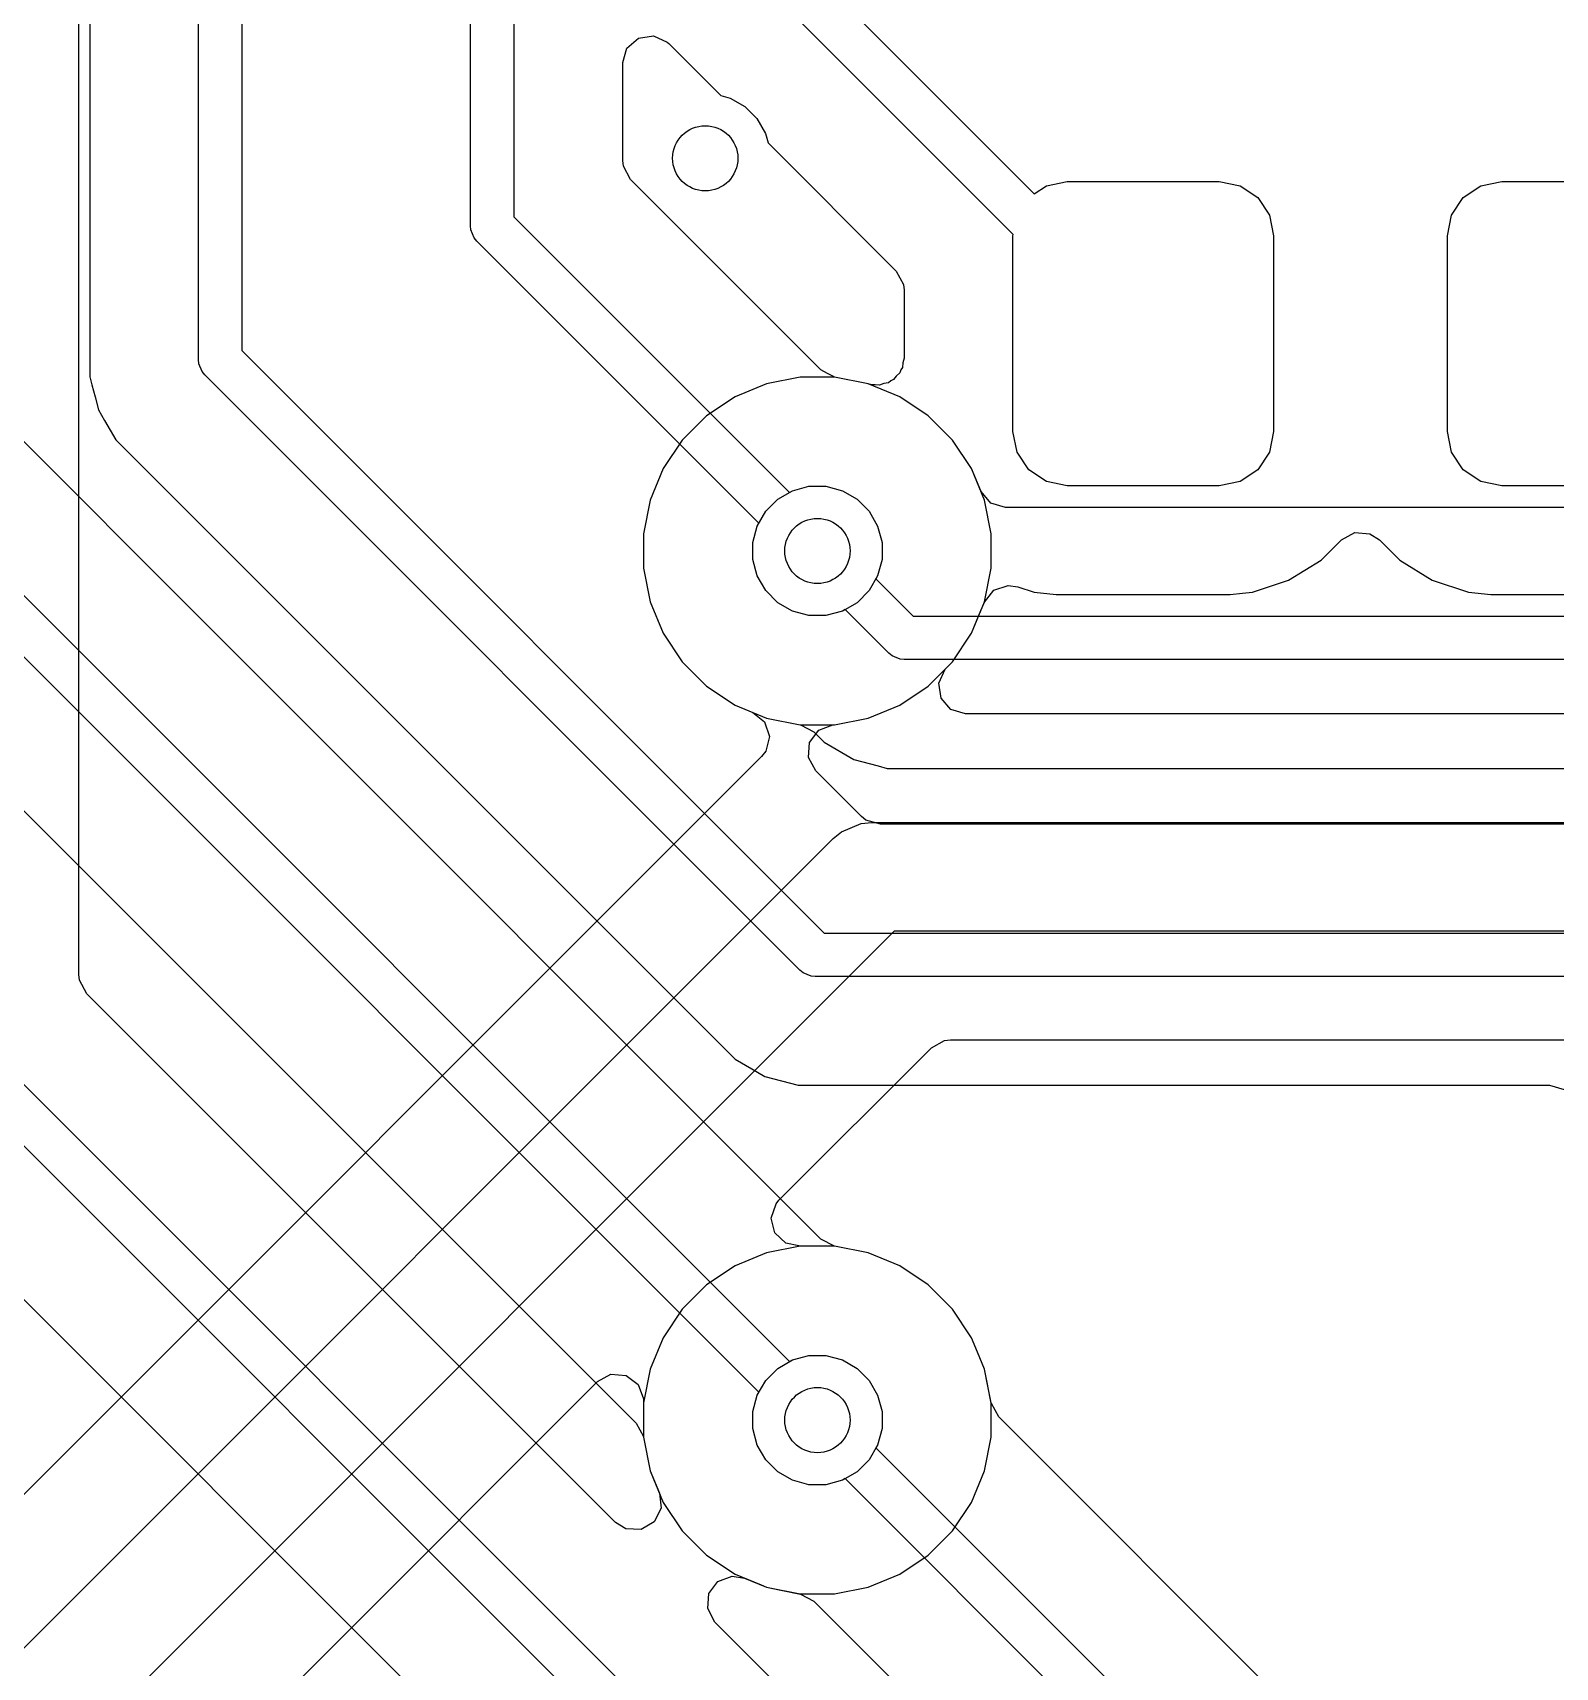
# Model space of a CAD drawing. Header units: inches. Extents: x 6.57 to 9.79, y -8.72 to -3.17.
# Drawn here: x 8.0074 to 8.2833, y -7.9582 to -7.662 of the extents above; entities that cross this region are included whole.
import ezdxf

# ---------------------------------------------------------------- set-up
doc = ezdxf.new("R2010")
doc.units = ezdxf.units.IN
doc.header["$MEASUREMENT"] = 0
doc.layers.add('B.Cu', color=153, linetype='CONTINUOUS', true_color=0x4d7fc4)

msp = doc.modelspace()

# ---------------------------------------------------------------- linework, layer by layer
at = {"layer": 'B.Cu', "linetype": 'CONTINUOUS'}
for p, q in [((8.09462, -7.5492), (8.09462, -7.69291)), ((8.08675, -7.69291), (8.08675, -7.55083)), ((8.03743, -7.72124), (8.03743, -7.63306)), ((8.04531, -7.63306), (8.04531, -7.7196)), ((8.14531, -7.64761), (8.1889, -7.69121)), ((7.8937, -7.65191), (8.14456, -7.90278)), ((8.01773, -7.6505), (8.01773, -7.71782)), ((8.1851, -7.69854), (8.13859, -7.65203)), ((8.139, -7.90834), (7.88698, -7.65633)), ((8.01577, -7.83267), (8.01577, -7.65419)), ((8.11432, -7.66742), (8.1151, -7.66478)), ((8.1151, -7.66478), (8.11718, -7.66298)), ((8.11718, -7.66298), (8.1199, -7.66259)), ((8.1199, -7.66259), (8.1224, -7.66373)), ((8.1224, -7.66373), (8.12266, -7.66397)), ((8.12266, -7.66397), (8.12713, -7.66844)), ((8.11432, -7.68517), (8.11432, -7.66742)), ((8.12713, -7.66844), (8.12713, -7.66844)), ((8.12713, -7.66844), (8.13208, -7.67339)), ((7.87553, -7.67274), (8.11675, -7.91396)), ((8.13208, -7.67339), (8.13381, -7.67385)), ((8.13381, -7.67385), (8.13648, -7.67539)), ((8.13648, -7.67539), (8.13866, -7.67757)), ((8.13866, -7.67757), (8.1402, -7.68024)), ((8.1402, -7.68024), (8.14067, -7.68198)), ((8.14067, -7.68198), (8.1639, -7.70521)), ((8.11444, -7.68621), (8.11432, -7.68517)), ((8.11575, -7.68862), (8.11444, -7.68621)), ((8.15018, -7.72305), (8.11575, -7.68862)), ((8.19112, -7.68973), (8.19488, -7.68898)), ((8.19488, -7.68898), (8.22244, -7.68898)), ((8.22244, -7.68898), (8.22621, -7.68973)), ((8.26986, -7.68973), (8.27362, -7.68898)), ((8.27362, -7.68898), (8.30118, -7.68898)), ((8.04049, -7.77083), (7.95925, -7.68959)), ((8.1889, -7.69121), (8.19112, -7.68973)), ((8.22621, -7.68973), (8.2294, -7.69186)), ((8.2294, -7.69186), (8.23153, -7.69505)), ((8.26453, -7.69505), (8.26666, -7.69186)), ((8.26666, -7.69186), (8.26986, -7.68973)), ((8.08675, -7.69698), (8.08675, -7.69291)), ((8.09462, -7.69291), (8.09462, -7.69535)), ((8.08682, -7.69775), (8.08675, -7.69698)), ((8.08741, -7.69917), (8.08682, -7.69775)), ((8.09462, -7.69535), (8.14456, -7.7453)), ((8.23153, -7.69505), (8.23228, -7.69882)), ((8.26378, -7.69882), (8.26453, -7.69505)), ((8.0879, -7.69977), (8.08741, -7.69917)), ((8.139, -7.75086), (8.0879, -7.69977)), ((8.18504, -7.69882), (8.1851, -7.69854)), ((8.18504, -7.73425), (8.18504, -7.69882)), ((8.23228, -7.69882), (8.23228, -7.73425)), ((8.26378, -7.73425), (8.26378, -7.69882)), ((8.1639, -7.70521), (8.16522, -7.70763)), ((8.16522, -7.70763), (8.16533, -7.70867)), ((8.16533, -7.70867), (8.16533, -7.721)), ((8.01773, -7.71782), (8.01773, -7.71782)), ((8.01773, -7.71782), (8.01773, -7.72435)), ((8.03751, -7.722), (8.03743, -7.72124)), ((8.04531, -7.7196), (8.15085, -7.82515)), ((8.16533, -7.721), (8.16509, -7.72184)), ((8.01773, -7.72435), (8.01773, -7.72435)), ((8.01773, -7.72435), (8.01813, -7.72583)), ((8.0381, -7.72342), (8.03751, -7.722)), ((8.03859, -7.72402), (8.0381, -7.72342)), ((8.14644, -7.83187), (8.03859, -7.72402)), ((8.1465, -7.72439), (8.14041, -7.7256)), ((8.1465, -7.72439), (8.14041, -7.7256)), ((8.1465, -7.72439), (8.14041, -7.7256)), ((8.15271, -7.72439), (8.1465, -7.72439)), ((8.1465, -7.72439), (8.1465, -7.72439)), ((8.15271, -7.72439), (8.1465, -7.72439)), ((8.1465, -7.72439), (8.1465, -7.72439)), ((8.15271, -7.72439), (8.1465, -7.72439)), ((8.1465, -7.72439), (8.1465, -7.72439)), ((8.15022, -7.72309), (8.15018, -7.72305)), ((8.15025, -7.72311), (8.15022, -7.72309)), ((8.15022, -7.72309), (8.15022, -7.72309)), ((8.15022, -7.72309), (8.15022, -7.72309)), ((8.15145, -7.72374), (8.15025, -7.72311)), ((8.15265, -7.72438), (8.15145, -7.72374)), ((8.15271, -7.72439), (8.15265, -7.72438)), ((8.1588, -7.7256), (8.15271, -7.72439)), ((8.15271, -7.72439), (8.15271, -7.72439)), ((8.1588, -7.7256), (8.15271, -7.72439)), ((8.15271, -7.72439), (8.15271, -7.72439)), ((8.1588, -7.7256), (8.15271, -7.72439)), ((8.15271, -7.72439), (8.15271, -7.72439)), ((8.1588, -7.7256), (8.15271, -7.72439)), ((8.15271, -7.72439), (8.15271, -7.72439)), ((8.1639, -7.72422), (8.16341, -7.72487)), ((8.16456, -7.72364), (8.1639, -7.72422)), ((8.16472, -7.72309), (8.16456, -7.72364)), ((8.16504, -7.72265), (8.16472, -7.72309)), ((8.16509, -7.72184), (8.16504, -7.72265)), ((8.01813, -7.72583), (8.0187, -7.72798)), ((8.14041, -7.7256), (8.13468, -7.72798)), ((8.14041, -7.7256), (8.13468, -7.72798)), ((8.14041, -7.7256), (8.13468, -7.72798)), ((8.14041, -7.7256), (8.14041, -7.7256)), ((8.14041, -7.7256), (8.14041, -7.7256)), ((8.14041, -7.7256), (8.14041, -7.7256)), ((8.15901, -7.72569), (8.1588, -7.7256)), ((8.16453, -7.72798), (8.1588, -7.7256)), ((8.1588, -7.7256), (8.1588, -7.7256)), ((8.16453, -7.72798), (8.1588, -7.7256)), ((8.1588, -7.7256), (8.1588, -7.7256)), ((8.16453, -7.72798), (8.1588, -7.7256)), ((8.1588, -7.7256), (8.1588, -7.7256)), ((8.15947, -7.72578), (8.15901, -7.72569)), ((8.15976, -7.72583), (8.15947, -7.72578)), ((8.1601, -7.72578), (8.15976, -7.72583)), ((8.16085, -7.72586), (8.1601, -7.72578)), ((8.16162, -7.72557), (8.16085, -7.72586)), ((8.16248, -7.72544), (8.16162, -7.72557)), ((8.16291, -7.72507), (8.16248, -7.72544)), ((8.16341, -7.72487), (8.16291, -7.72507)), ((8.0187, -7.72798), (8.01934, -7.73036)), ((8.01934, -7.73036), (8.01934, -7.73036)), ((8.01934, -7.73036), (8.02044, -7.73226)), ((8.13468, -7.72798), (8.12952, -7.73143)), ((8.13468, -7.72798), (8.12952, -7.73143)), ((8.13468, -7.72798), (8.12952, -7.73143)), ((8.13468, -7.72798), (8.13468, -7.72798)), ((8.13468, -7.72798), (8.13468, -7.72798)), ((8.13468, -7.72798), (8.13468, -7.72798)), ((8.1697, -7.73143), (8.16453, -7.72798)), ((8.16453, -7.72798), (8.16453, -7.72798)), ((8.1697, -7.73143), (8.16453, -7.72798)), ((8.16453, -7.72798), (8.16453, -7.72798)), ((8.1697, -7.73143), (8.16453, -7.72798)), ((8.16453, -7.72798), (8.16453, -7.72798)), ((8.02044, -7.73226), (8.02044, -7.73226)), ((8.02044, -7.73226), (8.02245, -7.73575)), ((8.12952, -7.73143), (8.12513, -7.73582)), ((8.12952, -7.73143), (8.12513, -7.73582)), ((8.12952, -7.73143), (8.12513, -7.73582)), ((8.12952, -7.73143), (8.12952, -7.73143)), ((8.12952, -7.73143), (8.12952, -7.73143)), ((8.12952, -7.73143), (8.12952, -7.73143)), ((8.17409, -7.73582), (8.1697, -7.73143)), ((8.1697, -7.73143), (8.1697, -7.73143)), ((8.17409, -7.73582), (8.1697, -7.73143)), ((8.1697, -7.73143), (8.1697, -7.73143)), ((8.17409, -7.73582), (8.1697, -7.73143)), ((8.1697, -7.73143), (8.1697, -7.73143)), ((8.02245, -7.73575), (8.02245, -7.73575)), ((8.02245, -7.73575), (8.02713, -7.74043)), ((8.12513, -7.73582), (8.12168, -7.74098)), ((8.12513, -7.73582), (8.12168, -7.74098)), ((8.12513, -7.73582), (8.12168, -7.74098)), ((8.12513, -7.73582), (8.12513, -7.73582)), ((8.12513, -7.73582), (8.12513, -7.73582)), ((8.12513, -7.73582), (8.12513, -7.73582)), ((8.17754, -7.74098), (8.17409, -7.73582)), ((8.17409, -7.73582), (8.17409, -7.73582)), ((8.17754, -7.74098), (8.17409, -7.73582)), ((8.17409, -7.73582), (8.17409, -7.73582)), ((8.17754, -7.74098), (8.17409, -7.73582)), ((8.17409, -7.73582), (8.17409, -7.73582)), ((8.18579, -7.73802), (8.18504, -7.73425)), ((8.23228, -7.73425), (8.23153, -7.73802)), ((8.26453, -7.73802), (8.26378, -7.73425)), ((8.18792, -7.74121), (8.18579, -7.73802)), ((8.23153, -7.73802), (8.2294, -7.74121)), ((8.26666, -7.74121), (8.26453, -7.73802)), ((8.02713, -7.74043), (8.02713, -7.74043)), ((8.02713, -7.74043), (8.13013, -7.84343)), ((8.12168, -7.74098), (8.1193, -7.74671)), ((8.12168, -7.74098), (8.1193, -7.74671)), ((8.12168, -7.74098), (8.1193, -7.74671)), ((8.12168, -7.74098), (8.12168, -7.74098)), ((8.12168, -7.74098), (8.12168, -7.74098)), ((8.12168, -7.74098), (8.12168, -7.74098)), ((8.17991, -7.74671), (8.17754, -7.74098)), ((8.17754, -7.74098), (8.17754, -7.74098)), ((8.17991, -7.74671), (8.17754, -7.74098)), ((8.17754, -7.74098), (8.17754, -7.74098)), ((8.1792, -7.745), (8.17754, -7.74098)), ((8.17754, -7.74098), (8.17754, -7.74098)), ((8.19112, -7.74335), (8.18792, -7.74121)), ((8.2294, -7.74121), (8.22621, -7.74335)), ((8.26986, -7.74335), (8.26666, -7.74121)), ((8.14242, -7.74654), (8.14509, -7.74499)), ((8.14242, -7.74654), (8.14509, -7.74499)), ((8.14242, -7.74654), (8.14509, -7.74499)), ((8.14456, -7.7453), (8.14509, -7.74499)), ((8.14509, -7.74499), (8.14806, -7.7442)), ((8.14509, -7.74499), (8.14806, -7.7442)), ((8.14509, -7.74499), (8.14806, -7.7442)), ((8.14509, -7.74499), (8.14806, -7.7442)), ((8.14806, -7.7442), (8.15115, -7.7442)), ((8.14806, -7.7442), (8.15115, -7.7442)), ((8.14806, -7.7442), (8.15115, -7.7442)), ((8.14806, -7.7442), (8.15115, -7.7442)), ((8.15115, -7.7442), (8.15413, -7.74499)), ((8.15115, -7.7442), (8.15413, -7.74499)), ((8.15115, -7.7442), (8.15413, -7.74499)), ((8.15115, -7.7442), (8.15413, -7.74499)), ((8.15413, -7.74499), (8.1568, -7.74654)), ((8.15413, -7.74499), (8.1568, -7.74654)), ((8.15413, -7.74499), (8.1568, -7.74654)), ((8.15413, -7.74499), (8.1568, -7.74654)), ((8.17927, -7.74516), (8.1792, -7.745)), ((8.18107, -7.74724), (8.17927, -7.74516)), ((8.19488, -7.74409), (8.19112, -7.74335)), ((8.22244, -7.74409), (8.19488, -7.74409)), ((8.22621, -7.74335), (8.22244, -7.74409)), ((8.27362, -7.74409), (8.26986, -7.74335)), ((8.30118, -7.74409), (8.27362, -7.74409)), ((8.1193, -7.74671), (8.11809, -7.7528)), ((8.1193, -7.74671), (8.11809, -7.7528)), ((8.1193, -7.74671), (8.11809, -7.7528)), ((8.1193, -7.74671), (8.1193, -7.74671)), ((8.1193, -7.74671), (8.1193, -7.74671)), ((8.1193, -7.74671), (8.1193, -7.74671)), ((8.14024, -7.74872), (8.14242, -7.74654)), ((8.14024, -7.74872), (8.14242, -7.74654)), ((8.14024, -7.74872), (8.14242, -7.74654)), ((8.1568, -7.74654), (8.15898, -7.74872)), ((8.1568, -7.74654), (8.15898, -7.74872)), ((8.1568, -7.74654), (8.15898, -7.74872)), ((8.1568, -7.74654), (8.15898, -7.74872)), ((8.18112, -7.7528), (8.17991, -7.74671)), ((8.17991, -7.74671), (8.17991, -7.74671)), ((8.17991, -7.74671), (8.17991, -7.74671)), ((8.18112, -7.7528), (8.17991, -7.74671)), ((8.17991, -7.74671), (8.17991, -7.74671)), ((8.17991, -7.74671), (8.17991, -7.74671)), ((8.18371, -7.74801), (8.18107, -7.74724)), ((8.30289, -7.74801), (8.18371, -7.74801)), ((8.13869, -7.75139), (8.14024, -7.74872)), ((8.13869, -7.75139), (8.14024, -7.74872)), ((8.13869, -7.75139), (8.14024, -7.74872)), ((8.13869, -7.75139), (8.139, -7.75086)), ((8.15898, -7.74872), (8.16052, -7.75139)), ((8.15898, -7.74872), (8.16052, -7.75139)), ((8.15898, -7.74872), (8.16052, -7.75139)), ((8.15898, -7.74872), (8.16052, -7.75139)), ((8.11809, -7.7528), (8.11809, -7.75901)), ((8.11809, -7.7528), (8.11809, -7.75901)), ((8.11809, -7.7528), (8.11809, -7.75901)), ((8.1379, -7.75436), (8.13869, -7.75139)), ((8.1379, -7.75436), (8.13869, -7.75139)), ((8.1379, -7.75436), (8.13869, -7.75139)), ((8.1379, -7.75436), (8.13869, -7.75139)), ((8.16052, -7.75139), (8.16132, -7.75436)), ((8.16052, -7.75139), (8.16132, -7.75436)), ((8.16052, -7.75139), (8.16132, -7.75436)), ((8.16052, -7.75139), (8.16132, -7.75436)), ((8.18112, -7.75901), (8.18112, -7.7528)), ((8.18112, -7.7528), (8.18112, -7.7528)), ((8.18112, -7.7528), (8.18112, -7.7528)), ((8.18112, -7.75901), (8.18112, -7.7528)), ((8.18112, -7.7528), (8.18112, -7.7528)), ((8.18112, -7.7528), (8.18112, -7.7528)), ((8.24089, -7.75759), (8.24458, -7.7539)), ((8.24458, -7.7539), (8.24699, -7.75258)), ((8.24699, -7.75258), (8.24974, -7.75278)), ((8.24974, -7.75278), (8.25148, -7.7539)), ((8.25148, -7.7539), (8.25517, -7.75759)), ((8.1379, -7.75745), (8.1379, -7.75436)), ((8.1379, -7.75745), (8.1379, -7.75436)), ((8.1379, -7.75745), (8.1379, -7.75436)), ((8.1379, -7.75745), (8.1379, -7.75436)), ((8.16132, -7.75436), (8.16132, -7.75745)), ((8.16132, -7.75436), (8.16132, -7.75745)), ((8.16132, -7.75436), (8.16132, -7.75745)), ((8.16132, -7.75436), (8.16132, -7.75745)), ((8.11809, -7.75901), (8.1193, -7.7651)), ((8.11809, -7.75901), (8.1193, -7.7651)), ((8.11809, -7.75901), (8.1193, -7.7651)), ((8.13869, -7.76043), (8.1379, -7.75745)), ((8.13869, -7.76043), (8.1379, -7.75745)), ((8.13869, -7.76043), (8.1379, -7.75745)), ((8.13869, -7.76043), (8.1379, -7.75745)), ((8.16132, -7.75745), (8.16052, -7.76043)), ((8.16132, -7.75745), (8.16052, -7.76043)), ((8.16132, -7.75745), (8.16052, -7.76043)), ((8.16132, -7.75745), (8.16052, -7.76043)), ((8.17991, -7.7651), (8.18112, -7.75901)), ((8.17991, -7.7651), (8.18112, -7.75901)), ((8.23501, -7.76121), (8.24089, -7.75759)), ((8.25517, -7.75759), (8.26105, -7.76121)), ((8.14024, -7.7631), (8.13869, -7.76043)), ((8.14024, -7.7631), (8.13869, -7.76043)), ((8.14024, -7.7631), (8.13869, -7.76043)), ((8.14024, -7.7631), (8.13869, -7.76043)), ((8.16052, -7.76043), (8.15898, -7.7631)), ((8.16052, -7.76043), (8.15898, -7.7631)), ((8.16052, -7.76043), (8.15898, -7.7631)), ((8.16052, -7.76043), (8.16022, -7.76095)), ((8.16022, -7.76095), (8.16699, -7.76772)), ((8.17988, -7.76518), (8.1816, -7.76303)), ((8.1816, -7.76303), (8.18421, -7.76217)), ((8.18421, -7.76217), (8.18592, -7.76241)), ((8.18592, -7.76241), (8.18887, -7.76339)), ((8.22846, -7.76339), (8.23501, -7.76121)), ((8.26105, -7.76121), (8.26761, -7.76339)), ((8.1193, -7.7651), (8.1193, -7.7651)), ((8.1193, -7.7651), (8.12168, -7.77083)), ((8.1193, -7.7651), (8.1193, -7.7651)), ((8.1193, -7.7651), (8.12168, -7.77083)), ((8.1193, -7.7651), (8.1193, -7.7651)), ((8.1193, -7.7651), (8.12168, -7.77083)), ((8.14242, -7.76528), (8.14024, -7.7631)), ((8.14242, -7.76528), (8.14024, -7.7631)), ((8.14242, -7.76528), (8.14024, -7.7631)), ((8.14242, -7.76528), (8.14024, -7.7631)), ((8.14509, -7.76682), (8.14242, -7.76528)), ((8.14509, -7.76682), (8.14242, -7.76528)), ((8.14509, -7.76682), (8.14242, -7.76528)), ((8.14509, -7.76682), (8.14242, -7.76528)), ((8.1568, -7.76528), (8.15413, -7.76682)), ((8.1568, -7.76528), (8.15413, -7.76682)), ((8.1568, -7.76528), (8.15413, -7.76682)), ((8.15898, -7.7631), (8.1568, -7.76528)), ((8.15898, -7.7631), (8.1568, -7.76528)), ((8.15898, -7.7631), (8.1568, -7.76528)), ((8.17754, -7.77083), (8.17991, -7.7651)), ((8.17754, -7.77083), (8.17991, -7.7651)), ((8.17925, -7.7667), (8.17988, -7.76518)), ((8.18887, -7.76339), (8.19291, -7.7638)), ((8.19291, -7.7638), (8.22441, -7.7638)), ((8.22441, -7.7638), (8.22663, -7.76357)), ((8.22441, -7.7638), (8.22441, -7.7638)), ((8.22441, -7.7638), (8.22441, -7.7638)), ((8.22663, -7.76357), (8.22846, -7.76339)), ((8.26761, -7.76339), (8.27165, -7.7638)), ((8.27165, -7.7638), (8.30315, -7.7638)), ((8.14806, -7.76762), (8.14509, -7.76682)), ((8.14806, -7.76762), (8.14509, -7.76682)), ((8.14806, -7.76762), (8.14509, -7.76682)), ((8.14806, -7.76762), (8.14509, -7.76682)), ((8.15115, -7.76762), (8.14806, -7.76762)), ((8.15115, -7.76762), (8.14806, -7.76762)), ((8.15115, -7.76762), (8.14806, -7.76762)), ((8.15115, -7.76762), (8.14806, -7.76762)), ((8.15413, -7.76682), (8.15115, -7.76762)), ((8.15413, -7.76682), (8.15115, -7.76762)), ((8.15413, -7.76682), (8.15115, -7.76762)), ((8.15413, -7.76682), (8.15115, -7.76762)), ((8.15465, -7.76652), (8.15413, -7.76682)), ((8.16257, -7.77444), (8.15465, -7.76652)), ((8.16699, -7.76772), (8.3063, -7.76772)), ((8.17754, -7.77083), (8.17925, -7.7667)), ((8.15018, -7.88053), (8.04049, -7.77083)), ((8.12168, -7.77083), (8.12168, -7.77083)), ((8.12168, -7.77083), (8.12513, -7.776)), ((8.12168, -7.77083), (8.12168, -7.77083)), ((8.12168, -7.77083), (8.12513, -7.776)), ((8.12168, -7.77083), (8.12168, -7.77083)), ((8.12168, -7.77083), (8.12513, -7.776)), ((8.17409, -7.776), (8.17754, -7.77083)), ((8.17409, -7.776), (8.17754, -7.77083)), ((8.17409, -7.776), (8.17754, -7.77083)), ((8.17754, -7.77083), (8.17754, -7.77083)), ((8.17754, -7.77083), (8.17754, -7.77083)), ((8.16317, -7.77493), (8.16257, -7.77444)), ((8.12513, -7.776), (8.12513, -7.776)), ((8.12513, -7.776), (8.12952, -7.78039)), ((8.12513, -7.776), (8.12513, -7.776)), ((8.12513, -7.776), (8.12952, -7.78039)), ((8.12513, -7.776), (8.12513, -7.776)), ((8.12513, -7.776), (8.12952, -7.78039)), ((8.16358, -7.7751), (8.16317, -7.77493)), ((8.16459, -7.77551), (8.16358, -7.7751)), ((8.16535, -7.77559), (8.16459, -7.77551)), ((8.30467, -7.77559), (8.16535, -7.77559)), ((8.1697, -7.78039), (8.17409, -7.776)), ((8.1697, -7.78039), (8.17409, -7.776)), ((8.17162, -7.77984), (8.17276, -7.77733)), ((8.17276, -7.77733), (8.173, -7.77708)), ((8.173, -7.77708), (8.17409, -7.776)), ((8.17409, -7.776), (8.17409, -7.776)), ((8.12952, -7.78039), (8.12952, -7.78039)), ((8.12952, -7.78039), (8.13468, -7.78383)), ((8.12952, -7.78039), (8.12952, -7.78039)), ((8.12952, -7.78039), (8.13468, -7.78383)), ((8.12952, -7.78039), (8.12952, -7.78039)), ((8.12952, -7.78039), (8.13468, -7.78383)), ((8.16453, -7.78383), (8.1697, -7.78039)), ((8.16453, -7.78383), (8.1697, -7.78039)), ((8.17201, -7.78256), (8.17162, -7.77984)), ((8.17382, -7.78464), (8.17201, -7.78256)), ((8.13468, -7.78383), (8.13468, -7.78383)), ((8.13468, -7.78383), (8.14041, -7.78621)), ((8.13468, -7.78383), (8.13468, -7.78383)), ((8.13468, -7.78383), (8.13791, -7.78517)), ((8.13468, -7.78383), (8.13468, -7.78383)), ((8.13468, -7.78383), (8.14041, -7.78621)), ((8.13791, -7.78517), (8.14005, -7.7869)), ((8.14041, -7.78621), (8.14041, -7.78621)), ((8.14041, -7.78621), (8.1465, -7.78742)), ((8.14041, -7.78621), (8.14041, -7.78621)), ((8.14041, -7.78621), (8.1465, -7.78742)), ((8.15271, -7.78742), (8.1588, -7.78621)), ((8.15271, -7.78742), (8.1588, -7.78621)), ((8.1588, -7.78621), (8.16453, -7.78383)), ((8.1588, -7.78621), (8.16453, -7.78383)), ((8.17645, -7.78541), (8.17382, -7.78464)), ((9.1101, -7.78541), (8.17645, -7.78541)), ((8.14005, -7.7869), (8.14092, -7.78951)), ((8.14092, -7.78951), (8.14024, -7.79217)), ((8.1465, -7.78742), (8.1465, -7.78742)), ((8.1465, -7.78742), (8.1465, -7.78742)), ((8.1465, -7.78742), (8.15271, -7.78742)), ((8.1465, -7.78742), (8.14653, -7.78743)), ((8.14653, -7.78743), (8.14897, -7.7887)), ((8.1482, -7.7906), (8.14985, -7.78839)), ((8.14897, -7.7887), (8.14903, -7.78876)), ((8.14903, -7.78876), (8.15084, -7.79057)), ((8.14985, -7.78839), (8.15243, -7.78743)), ((8.15243, -7.78743), (8.15267, -7.78742)), ((8.15267, -7.78742), (8.15271, -7.78742)), ((8.15271, -7.78742), (8.15271, -7.78742)), ((8.15271, -7.78742), (8.15271, -7.78742)), ((8.14024, -7.79217), (8.13949, -7.79313)), ((8.14801, -7.79334), (8.1482, -7.7906)), ((8.15084, -7.79057), (8.15084, -7.79057)), ((8.15084, -7.79057), (8.15084, -7.79057)), ((8.15084, -7.79057), (8.15623, -7.79368)), ((8.13949, -7.79313), (7.89113, -8.04149)), ((8.14932, -7.79576), (8.14801, -7.79334)), ((8.15623, -7.79368), (8.15623, -7.79368)), ((8.15623, -7.79368), (8.16063, -7.79486)), ((8.16063, -7.79486), (8.16224, -7.7953)), ((8.16224, -7.7953), (8.16224, -7.7953)), ((8.16224, -7.7953), (8.29448, -7.7953)), ((8.15758, -7.80401), (8.14932, -7.79576)), ((8.1584, -7.80467), (8.15758, -7.80401)), ((8.15249, -7.808), (8.15398, -7.80678)), ((8.15398, -7.80678), (8.15753, -7.80531)), ((8.15398, -7.80678), (8.15398, -7.80678)), ((8.15753, -7.80531), (8.15945, -7.80512)), ((8.16104, -7.80544), (8.1584, -7.80467)), ((8.15945, -7.80512), (9.12028, -7.80512)), ((8.51465, -7.80544), (8.16104, -7.80544)), ((7.90109, -8.0594), (8.15249, -7.808)), ((8.16353, -7.8248), (7.91501, -8.07332)), ((8.15085, -7.82515), (8.51806, -7.82515)), ((9.12436, -7.8248), (8.16353, -7.8248)), ((8.01588, -7.83371), (8.01577, -7.83267)), ((8.0172, -7.83613), (8.01588, -7.83371)), ((8.14703, -7.83236), (8.14644, -7.83187)), ((8.14845, -7.83295), (8.14703, -7.83236)), ((8.14922, -7.83302), (8.14845, -7.83295)), ((8.51643, -7.83302), (8.14922, -7.83302)), ((8.11301, -7.93194), (8.0172, -7.83613)), ((7.99606, -7.84286), (8.45636, -8.30315)), ((8.13013, -7.84343), (8.13013, -7.84343)), ((8.13013, -7.84343), (8.1303, -7.8436)), ((8.1303, -7.8436), (8.1303, -7.8436)), ((8.1303, -7.8436), (8.1347, -7.848)), ((8.14264, -7.87355), (8.17026, -7.84594)), ((8.17026, -7.84594), (8.17267, -7.84462)), ((8.17267, -7.84462), (8.17371, -7.84451)), ((8.17371, -7.84451), (8.28984, -7.84451)), ((8.45194, -8.30987), (7.98934, -7.84727)), ((8.1347, -7.848), (8.13774, -7.84976)), ((8.13774, -7.84976), (8.1401, -7.85112)), ((8.1401, -7.85112), (8.14611, -7.85273)), ((8.14611, -7.85273), (8.14611, -7.85273)), ((8.14611, -7.85273), (8.15263, -7.85273)), ((8.15263, -7.85273), (8.15263, -7.85273)), ((8.15263, -7.85273), (8.2823, -7.85273)), ((8.2823, -7.85273), (8.28494, -7.8535)), ((7.97789, -7.86368), (8.43564, -8.32143)), ((8.14122, -7.87679), (8.14211, -7.87418)), ((8.14211, -7.87418), (8.14264, -7.87355)), ((8.14187, -7.87946), (8.14122, -7.87679)), ((8.14387, -7.88135), (8.14187, -7.87946)), ((8.14626, -7.8818), (8.14387, -7.88135)), ((8.15025, -7.88059), (8.15018, -7.88053)), ((8.15268, -7.88186), (8.15025, -7.88059)), ((8.14041, -7.88308), (8.13468, -7.88546)), ((8.14041, -7.88308), (8.13468, -7.88546)), ((8.1465, -7.88187), (8.14041, -7.88308)), ((8.1465, -7.88187), (8.14041, -7.88308)), ((8.14041, -7.88308), (8.14041, -7.88308)), ((8.14041, -7.88308), (8.14041, -7.88308)), ((8.14626, -7.88187), (8.14626, -7.8818)), ((8.1465, -7.88187), (8.14626, -7.88187)), ((8.15271, -7.88187), (8.1465, -7.88187)), ((8.1465, -7.88187), (8.1465, -7.88187)), ((8.15271, -7.88187), (8.1465, -7.88187)), ((8.15271, -7.88187), (8.1465, -7.88187)), ((8.1465, -7.88187), (8.1465, -7.88187)), ((8.1588, -7.88308), (8.15268, -7.88186)), ((8.1588, -7.88308), (8.15271, -7.88187)), ((8.15271, -7.88187), (8.15271, -7.88187)), ((8.1588, -7.88308), (8.15271, -7.88187)), ((8.15271, -7.88187), (8.15271, -7.88187)), ((8.1588, -7.88308), (8.15271, -7.88187)), ((8.15271, -7.88187), (8.15271, -7.88187)), ((8.16453, -7.88546), (8.1588, -7.88308)), ((8.1588, -7.88308), (8.1588, -7.88308)), ((8.16453, -7.88546), (8.1588, -7.88308)), ((8.1588, -7.88308), (8.1588, -7.88308)), ((8.16453, -7.88546), (8.1588, -7.88308)), ((8.1588, -7.88308), (8.1588, -7.88308)), ((8.16453, -7.88546), (8.1588, -7.88308)), ((8.1588, -7.88308), (8.1588, -7.88308)), ((8.13468, -7.88546), (8.12952, -7.88891)), ((8.13468, -7.88546), (8.12952, -7.88891)), ((8.13468, -7.88546), (8.13468, -7.88546)), ((8.13468, -7.88546), (8.13468, -7.88546)), ((8.1697, -7.88891), (8.16453, -7.88546)), ((8.16453, -7.88546), (8.16453, -7.88546)), ((8.1697, -7.88891), (8.16453, -7.88546)), ((8.16453, -7.88546), (8.16453, -7.88546)), ((8.1697, -7.88891), (8.16453, -7.88546)), ((8.16453, -7.88546), (8.16453, -7.88546)), ((8.1697, -7.88891), (8.16453, -7.88546)), ((8.16453, -7.88546), (8.16453, -7.88546)), ((8.12952, -7.88891), (8.12513, -7.8933)), ((8.12952, -7.88891), (8.12513, -7.8933)), ((8.12952, -7.88891), (8.12952, -7.88891)), ((8.12952, -7.88891), (8.12952, -7.88891)), ((8.17409, -7.8933), (8.1697, -7.88891)), ((8.1697, -7.88891), (8.1697, -7.88891)), ((8.17409, -7.8933), (8.1697, -7.88891)), ((8.1697, -7.88891), (8.1697, -7.88891)), ((8.17409, -7.8933), (8.1697, -7.88891)), ((8.1697, -7.88891), (8.1697, -7.88891)), ((8.17409, -7.8933), (8.1697, -7.88891)), ((8.1697, -7.88891), (8.1697, -7.88891)), ((8.12513, -7.8933), (8.12168, -7.89846)), ((8.12513, -7.8933), (8.12168, -7.89846)), ((8.12513, -7.8933), (8.12513, -7.8933)), ((8.12513, -7.8933), (8.12513, -7.8933)), ((8.17754, -7.89846), (8.17409, -7.8933)), ((8.17409, -7.8933), (8.17409, -7.8933)), ((8.17754, -7.89846), (8.17409, -7.8933)), ((8.17409, -7.8933), (8.17409, -7.8933)), ((8.17754, -7.89846), (8.17409, -7.8933)), ((8.17409, -7.8933), (8.17409, -7.8933)), ((8.17754, -7.89846), (8.17409, -7.8933)), ((8.17409, -7.8933), (8.17409, -7.8933)), ((8.12168, -7.89846), (8.1193, -7.90419)), ((8.12168, -7.89846), (8.1193, -7.90419)), ((8.12168, -7.89846), (8.12168, -7.89846)), ((8.12168, -7.89846), (8.12168, -7.89846)), ((8.17863, -7.90111), (8.17754, -7.89846)), ((8.17754, -7.89846), (8.17754, -7.89846)), ((8.17863, -7.90111), (8.17754, -7.89846)), ((8.17754, -7.89846), (8.17754, -7.89846)), ((8.17863, -7.90111), (8.17754, -7.89846)), ((8.17754, -7.89846), (8.17754, -7.89846)), ((8.17863, -7.90111), (8.17754, -7.89846)), ((8.17754, -7.89846), (8.17754, -7.89846)), ((8.14509, -7.90247), (8.14806, -7.90168)), ((8.14509, -7.90247), (8.14806, -7.90168)), ((8.14509, -7.90247), (8.14806, -7.90168)), ((8.14509, -7.90247), (8.14806, -7.90168)), ((8.14806, -7.90168), (8.15115, -7.90168)), ((8.14806, -7.90168), (8.15115, -7.90168)), ((8.14806, -7.90168), (8.15115, -7.90168)), ((8.14806, -7.90168), (8.15115, -7.90168)), ((8.15115, -7.90168), (8.15413, -7.90247)), ((8.15115, -7.90168), (8.15413, -7.90247)), ((8.15115, -7.90168), (8.15413, -7.90247)), ((8.15115, -7.90168), (8.15413, -7.90247)), ((8.17991, -7.90419), (8.17863, -7.90111)), ((8.17991, -7.90419), (8.17863, -7.90111)), ((8.17991, -7.90419), (8.17863, -7.90111)), ((8.17991, -7.90419), (8.17863, -7.90111)), ((8.10977, -7.90642), (8.11219, -7.9051)), ((8.11219, -7.9051), (8.11493, -7.9053)), ((8.1193, -7.90419), (8.11809, -7.91028)), ((8.1193, -7.90419), (8.11809, -7.91028)), ((8.1193, -7.90419), (8.1193, -7.90419)), ((8.1193, -7.90419), (8.1193, -7.90419)), ((8.14024, -7.9062), (8.14242, -7.90402)), ((8.14024, -7.9062), (8.14242, -7.90402)), ((8.14024, -7.9062), (8.14242, -7.90402)), ((8.14242, -7.90402), (8.14509, -7.90247)), ((8.14242, -7.90402), (8.14509, -7.90247)), ((8.14242, -7.90402), (8.14509, -7.90247)), ((8.14456, -7.90278), (8.14509, -7.90247)), ((8.15413, -7.90247), (8.1568, -7.90402)), ((8.15413, -7.90247), (8.1568, -7.90402)), ((8.15413, -7.90247), (8.1568, -7.90402)), ((8.15413, -7.90247), (8.1568, -7.90402)), ((8.1568, -7.90402), (8.15898, -7.9062)), ((8.1568, -7.90402), (8.15898, -7.9062)), ((8.1568, -7.90402), (8.15898, -7.9062)), ((8.1568, -7.90402), (8.15898, -7.9062)), ((8.18112, -7.91028), (8.17991, -7.90419)), ((8.17991, -7.90419), (8.17991, -7.90419)), ((8.18112, -7.91028), (8.17991, -7.90419)), ((8.17991, -7.90419), (8.17991, -7.90419)), ((8.18112, -7.91028), (8.17991, -7.90419)), ((8.17991, -7.90419), (8.17991, -7.90419)), ((8.18113, -7.91031), (8.17991, -7.90419)), ((8.17991, -7.90419), (8.17991, -7.90419)), ((8.06029, -7.95591), (8.10977, -7.90642)), ((8.11493, -7.9053), (8.11713, -7.90695)), ((8.11713, -7.90695), (8.11809, -7.90953)), ((8.13869, -7.90887), (8.14024, -7.9062)), ((8.13869, -7.90887), (8.14024, -7.9062)), ((8.13869, -7.90887), (8.14024, -7.9062)), ((8.15898, -7.9062), (8.16052, -7.90887)), ((8.15898, -7.9062), (8.16052, -7.90887)), ((8.15898, -7.9062), (8.16052, -7.90887)), ((8.15898, -7.9062), (8.16052, -7.90887)), ((8.11809, -7.90953), (8.11809, -7.91004)), ((8.11809, -7.91004), (8.11809, -7.91004)), ((8.11809, -7.91004), (8.11809, -7.91649)), ((8.11809, -7.91028), (8.11809, -7.91649)), ((8.11809, -7.91028), (8.11809, -7.91649)), ((8.1379, -7.91184), (8.13869, -7.90887)), ((8.1379, -7.91184), (8.13869, -7.90887)), ((8.1379, -7.91184), (8.13869, -7.90887)), ((8.1379, -7.91184), (8.13869, -7.90887)), ((8.13869, -7.90887), (8.139, -7.90834)), ((8.16052, -7.90887), (8.16132, -7.91184)), ((8.16052, -7.90887), (8.16132, -7.91184)), ((8.16052, -7.90887), (8.16132, -7.91184)), ((8.16052, -7.90887), (8.16132, -7.91184)), ((8.18112, -7.91649), (8.18112, -7.91028)), ((8.18112, -7.91028), (8.18112, -7.91028)), ((8.18112, -7.91028), (8.18112, -7.91028)), ((8.18112, -7.91649), (8.18112, -7.91028)), ((8.18112, -7.91028), (8.18112, -7.91028)), ((8.18112, -7.91028), (8.18112, -7.91028)), ((8.18112, -7.91649), (8.18112, -7.91028)), ((8.18112, -7.91028), (8.18112, -7.91028)), ((8.18112, -7.91028), (8.18112, -7.91028)), ((8.18115, -7.91039), (8.18113, -7.91031)), ((8.18246, -7.91281), (8.18115, -7.91039)), ((8.11675, -7.91396), (8.11807, -7.91638)), ((8.1379, -7.91493), (8.1379, -7.91184)), ((8.1379, -7.91493), (8.1379, -7.91184)), ((8.1379, -7.91493), (8.1379, -7.91184)), ((8.1379, -7.91493), (8.1379, -7.91184)), ((8.16132, -7.91184), (8.16132, -7.91493)), ((8.16132, -7.91184), (8.16132, -7.91493)), ((8.16132, -7.91184), (8.16132, -7.91493)), ((8.16132, -7.91184), (8.16132, -7.91493)), ((8.25639, -7.98674), (8.18246, -7.91281)), ((8.11807, -7.91638), (8.11809, -7.91646)), ((8.11809, -7.91646), (8.1193, -7.92258)), ((8.11809, -7.91649), (8.1193, -7.92258)), ((8.11809, -7.91649), (8.1193, -7.92258)), ((8.11809, -7.91649), (8.1193, -7.92258)), ((8.13869, -7.91791), (8.1379, -7.91493)), ((8.13869, -7.91791), (8.1379, -7.91493)), ((8.13869, -7.91791), (8.1379, -7.91493)), ((8.13869, -7.91791), (8.1379, -7.91493)), ((8.16132, -7.91493), (8.16052, -7.91791)), ((8.16132, -7.91493), (8.16052, -7.91791)), ((8.16132, -7.91493), (8.16052, -7.91791)), ((8.16132, -7.91493), (8.16052, -7.91791)), ((8.17991, -7.92258), (8.18112, -7.91649)), ((8.17991, -7.92258), (8.18112, -7.91649)), ((8.17991, -7.92258), (8.18112, -7.91649)), ((8.14024, -7.92058), (8.13869, -7.91791)), ((8.14024, -7.92058), (8.13869, -7.91791)), ((8.14024, -7.92058), (8.13869, -7.91791)), ((8.14024, -7.92058), (8.13869, -7.91791)), ((8.16052, -7.91791), (8.15898, -7.92058)), ((8.16052, -7.91791), (8.15898, -7.92058)), ((8.16052, -7.91791), (8.15898, -7.92058)), ((8.16052, -7.91791), (8.16022, -7.91843)), ((8.16022, -7.91843), (8.24966, -8.00787)), ((8.1193, -7.92258), (8.1193, -7.92258)), ((8.1193, -7.92258), (8.12168, -7.92831)), ((8.1193, -7.92258), (8.1193, -7.92258)), ((8.1193, -7.92258), (8.12168, -7.92831)), ((8.1193, -7.92258), (8.1193, -7.92258)), ((8.1193, -7.92258), (8.12168, -7.92831)), ((8.1193, -7.92258), (8.1193, -7.92258)), ((8.1193, -7.92258), (8.12098, -7.92662)), ((8.14242, -7.92276), (8.14024, -7.92058)), ((8.14242, -7.92276), (8.14024, -7.92058)), ((8.14242, -7.92276), (8.14024, -7.92058)), ((8.14242, -7.92276), (8.14024, -7.92058)), ((8.14509, -7.9243), (8.14242, -7.92276)), ((8.14509, -7.9243), (8.14242, -7.92276)), ((8.14509, -7.9243), (8.14242, -7.92276)), ((8.14509, -7.9243), (8.14242, -7.92276)), ((8.1568, -7.92276), (8.15413, -7.9243)), ((8.1568, -7.92276), (8.15413, -7.9243)), ((8.1568, -7.92276), (8.15413, -7.9243)), ((8.15898, -7.92058), (8.1568, -7.92276)), ((8.15898, -7.92058), (8.1568, -7.92276)), ((8.15898, -7.92058), (8.1568, -7.92276)), ((8.17754, -7.92831), (8.17991, -7.92258)), ((8.17754, -7.92831), (8.17991, -7.92258)), ((8.17754, -7.92831), (8.17991, -7.92258)), ((8.14806, -7.9251), (8.14509, -7.9243)), ((8.14806, -7.9251), (8.14509, -7.9243)), ((8.14806, -7.9251), (8.14509, -7.9243)), ((8.14806, -7.9251), (8.14509, -7.9243)), ((8.15115, -7.9251), (8.14806, -7.9251)), ((8.15115, -7.9251), (8.14806, -7.9251)), ((8.15115, -7.9251), (8.14806, -7.9251)), ((8.15115, -7.9251), (8.14806, -7.9251)), ((8.15413, -7.9243), (8.15115, -7.9251)), ((8.15413, -7.9243), (8.15115, -7.9251)), ((8.15413, -7.9243), (8.15115, -7.9251)), ((8.15413, -7.9243), (8.15115, -7.9251)), ((8.15465, -7.924), (8.15413, -7.9243)), ((8.24525, -8.01459), (8.15465, -7.924)), ((8.12098, -7.92662), (8.12127, -7.92936)), ((8.12168, -7.92831), (8.12168, -7.92831)), ((8.12168, -7.92831), (8.12513, -7.93348)), ((8.12168, -7.92831), (8.12168, -7.92831)), ((8.12168, -7.92831), (8.12513, -7.93348)), ((8.12168, -7.92831), (8.12168, -7.92831)), ((8.12168, -7.92831), (8.12513, -7.93348)), ((8.17409, -7.93348), (8.17754, -7.92831)), ((8.17409, -7.93348), (8.17754, -7.92831)), ((8.17409, -7.93348), (8.17754, -7.92831)), ((8.12004, -7.93182), (8.11767, -7.93322)), ((8.12127, -7.92936), (8.12004, -7.93182)), ((8.11492, -7.93312), (8.11301, -7.93194)), ((8.11767, -7.93322), (8.11492, -7.93312)), ((8.12513, -7.93348), (8.12513, -7.93348)), ((8.12513, -7.93348), (8.12952, -7.93787)), ((8.12513, -7.93348), (8.12513, -7.93348)), ((8.12513, -7.93348), (8.12952, -7.93787)), ((8.12513, -7.93348), (8.12513, -7.93348)), ((8.12513, -7.93348), (8.12952, -7.93787)), ((8.1697, -7.93787), (8.17409, -7.93348)), ((8.1697, -7.93787), (8.17409, -7.93348)), ((8.1697, -7.93787), (8.17409, -7.93348)), ((8.12952, -7.93787), (8.12952, -7.93787)), ((8.12952, -7.93787), (8.13468, -7.94131)), ((8.12952, -7.93787), (8.12952, -7.93787)), ((8.12952, -7.93787), (8.13468, -7.94131)), ((8.12952, -7.93787), (8.12952, -7.93787)), ((8.12952, -7.93787), (8.13468, -7.94131)), ((8.16453, -7.94131), (8.1697, -7.93787)), ((8.16453, -7.94131), (8.1697, -7.93787)), ((8.16453, -7.94131), (8.1697, -7.93787)), ((8.12993, -7.94482), (8.13158, -7.94262)), ((8.13158, -7.94262), (8.13415, -7.94166)), ((8.13415, -7.94166), (8.13637, -7.94202)), ((8.13468, -7.94131), (8.13468, -7.94131)), ((8.13468, -7.94131), (8.13941, -7.94327)), ((8.13468, -7.94131), (8.13468, -7.94131)), ((8.13468, -7.94131), (8.13941, -7.94327)), ((8.13468, -7.94131), (8.13468, -7.94131)), ((8.13468, -7.94131), (8.13941, -7.94327)), ((8.13637, -7.94202), (8.14041, -7.94369)), ((8.13941, -7.94327), (8.14041, -7.94369)), ((8.13941, -7.94327), (8.14041, -7.94369)), ((8.13941, -7.94327), (8.14041, -7.94369)), ((8.14041, -7.94369), (8.1463, -7.94486)), ((8.14041, -7.94369), (8.1465, -7.9449)), ((8.14041, -7.94369), (8.1465, -7.9449)), ((8.14041, -7.94369), (8.14296, -7.9442)), ((8.15271, -7.9449), (8.1588, -7.94369)), ((8.15271, -7.9449), (8.1588, -7.94369)), ((8.15271, -7.9449), (8.1588, -7.94369)), ((8.1588, -7.94369), (8.16453, -7.94131)), ((8.1588, -7.94369), (8.16453, -7.94131)), ((8.1588, -7.94369), (8.16453, -7.94131)), ((8.12973, -7.94756), (8.12993, -7.94482)), ((8.14296, -7.9442), (8.14653, -7.94491)), ((8.1463, -7.94486), (8.1465, -7.9449)), ((8.1465, -7.9449), (8.1465, -7.9449)), ((8.1465, -7.9449), (8.1465, -7.9449)), ((8.1465, -7.9449), (8.15271, -7.9449)), ((8.1465, -7.9449), (8.1465, -7.9449)), ((8.1465, -7.9449), (8.1465, -7.9449)), ((8.1465, -7.9449), (8.15271, -7.9449)), ((8.1465, -7.9449), (8.1465, -7.9449)), ((8.1465, -7.9449), (8.1465, -7.9449)), ((8.1465, -7.9449), (8.15271, -7.9449)), ((8.14653, -7.94491), (8.14897, -7.94618)), ((8.14897, -7.94618), (8.14903, -7.94624)), ((8.14903, -7.94624), (8.22894, -8.02616)), ((8.15271, -7.9449), (8.15271, -7.9449)), ((8.15271, -7.9449), (8.15271, -7.9449)), ((8.15271, -7.9449), (8.15271, -7.9449)), ((8.13105, -7.94998), (8.12973, -7.94756)), ((8.46309, -8.28201), (8.13105, -7.94998)), ((8.01118, -8.00502), (8.06029, -7.95591))]:
    msp.add_line(p, q, dxfattribs=at)
at = {"layer": 'B.Cu'}
for centre in [(8.12929, -7.68476), (8.12929, -7.68476), (8.12929, -7.68476), (8.12929, -7.68476), (8.14961, -7.75591), (8.14961, -7.75591), (8.14961, -7.75591), (8.14961, -7.75591), (8.14961, -7.91339), (8.14961, -7.91339), (8.14961, -7.91339), (8.14961, -7.91339)]:
    msp.add_circle(centre, 0.00591, dxfattribs=at)

doc.saveas('drawing.dxf')
